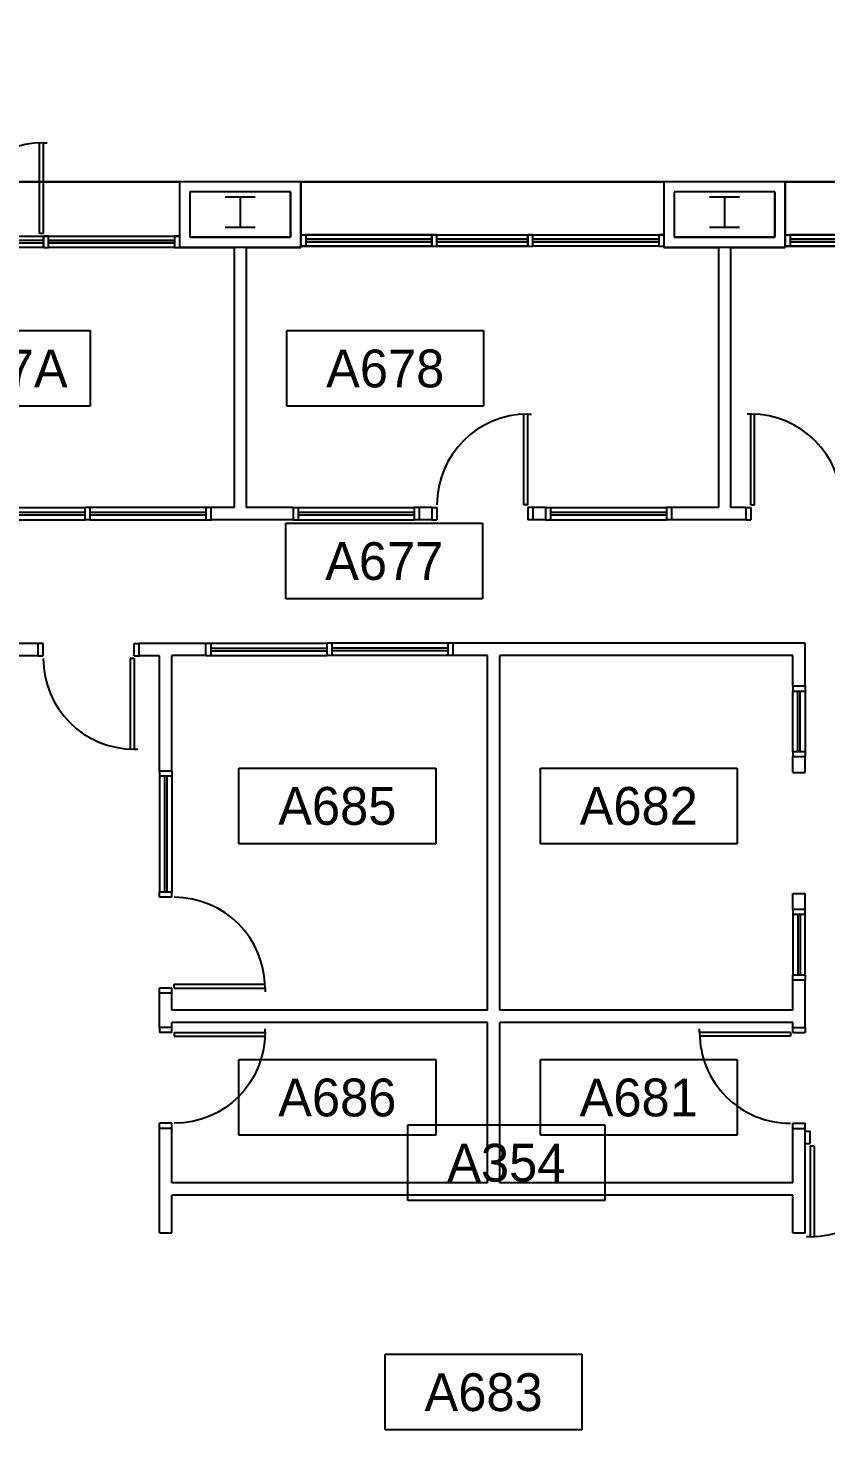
# Model space of a CAD drawing. Header units: inches. Extents: x -219 to 4035, y -10 to 4981.
# Drawn here: x 2516 to 2832, y 779 to 1335 of the extents above; entities that cross this region are included whole.
import ezdxf
from ezdxf.enums import TextEntityAlignment as Align

# ---------------------------------------------------------------- set-up
doc = ezdxf.new("R2010")
doc.units = ezdxf.units.IN
doc.header["$LTSCALE"] = 48
doc.header["$MEASUREMENT"] = 0
doc.layers.get('0').update_dxf_attribs({"color": 13, "linetype": 'CONTINUOUS'})
for name, color, linetype in [('F3-BLDG1', 7, 'CONTINUOUS'), ('F3-BLDG3', 161, 'CONTINUOUS'), ('F3-DOOR1', 3, 'CONTINUOUS'), ('F3-RMNOS', 3, 'CONTINUOUS'), ('F3-STCOLUMN', 12, 'CONTINUOUS'), ('F3-WINDOW1', 1, 'CONTINUOUS'), ('F3-WINDOW2', 4, 'CONTINUOUS'), ('F4-BLDG3', 161, 'CONTINUOUS'), ('F5-BLDG3', 161, 'CONTINUOUS'), ('F6-BLDG1', 7, 'CONTINUOUS'), ('F6-BLDG3', 161, 'CONTINUOUS'), ('F6-BLDG4', 2, 'CONTINUOUS'), ('F6-DOOR1', 3, 'CONTINUOUS'), ('F6-DOORJMB', 32, 'CONTINUOUS'), ('F6-RMNOS', 3, 'CONTINUOUS'), ('F6-STCOLUMN', 12, 'CONTINUOUS'), ('F6-WINDOW1', 1, 'CONTINUOUS'), ('F6-WINDOW2', 4, 'CONTINUOUS')]:
    doc.layers.add(name, color=color, linetype=linetype)
doc.styles.add('ORIG-RMNOS', font='noting.shx')

# ---------------------------------------------------------------- blocks, each defined once
blk = doc.blocks.new('ADR-36R')
for p, q in [((-1.5, 1), (-1.5, 36.97)), ((0, 1), (0, 37)), ((0, 37), (1.5, 37)), ((0, 1), (-1.5, 1))]:
    blk.add_line(p, q)
blk.add_arc((0, 1), 36, 90, 180)
blk = doc.blocks.new('ADR-36L')
for p, q in [((0, 37), (-1.5, 37)), ((0, 1), (0, 37)), ((1.5, 1), (1.5, 36.97)), ((0, 1), (1.5, 1))]:
    blk.add_line(p, q)
blk.add_arc((0, 1), 36, 0, 90)
blk = doc.blocks.new('rmnos')
at = {"color": 11}
for p, q in [((-0.40625, 0.15625), (0.40625, 0.15625)), ((-0.40625, -0.15625), (-0.40625, 0.15625)), ((0.40625, 0.15625), (0.40625, -0.15625)), ((0.40625, -0.15625), (-0.40625, -0.15625))]:
    blk.add_line(p, q, dxfattribs=at)
at = {"color": 9, "style": 'ORIG-RMNOS'}
blk.add_attdef('ROOM', text='', height=0.15625, dxfattribs=at).set_placement((0, 0), align=Align.MIDDLE)

msp = doc.modelspace()

# ---------------------------------------------------------------- linework, layer by layer
at = {"layer": 'F3-BLDG1'}
for p, q in [((2624, 1274.5), (2576, 1274.5)), ((2576, 1274.5), (2576, 1248.5)), ((2624, 1274.5), (2624, 1248.5)), ((2816, 1274.5), (2768, 1274.5)), ((2768, 1274.5), (2768, 1248.5)), ((2816, 1274.5), (2816, 1248.5)), ((2624, 1248.5), (2576, 1248.5)), ((2816, 1248.5), (2768, 1248.5))]:
    msp.add_line(p, q, dxfattribs=at)
at = {"layer": 'F3-BLDG3'}
for p, q in [((2620, 1270.5), (2580, 1270.5)), ((2580, 1270.5), (2580, 1252.5)), ((2620, 1270.5), (2620, 1252.5)), ((2812, 1270.5), (2772, 1270.5)), ((2772, 1270.5), (2772, 1252.5)), ((2812, 1270.5), (2812, 1252.5)), ((2620, 1252.5), (2580, 1252.5)), ((2812, 1252.5), (2772, 1252.5))]:
    msp.add_line(p, q, dxfattribs=at)
at = {"layer": 'F3-STCOLUMN'}
for p, q in [((2594, 1268.5), (2606, 1268.5)), ((2600, 1268.5), (2600, 1256.5)), ((2786, 1268.5), (2798, 1268.5)), ((2792, 1268.5), (2792, 1256.5)), ((2594, 1256.5), (2606, 1256.5)), ((2786, 1256.5), (2798, 1256.5))]:
    msp.add_line(p, q, dxfattribs=at)
at = {"layer": 'F3-WINDOW1'}
for p, q in [((2524, 1253), (2574, 1253)), ((2574, 1251.25), (2524, 1251.25)), ((2676, 1253.5), (2626, 1253.5)), ((2626, 1251.75), (2676, 1251.75)), ((2678, 1253.5), (2714, 1253.5)), ((2678, 1251.75), (2714, 1251.75)), ((2716, 1253.5), (2766, 1253.5)), ((2766, 1251.75), (2716, 1251.75)), ((2868, 1253.5), (2818, 1253.5)), ((2818, 1251.75), (2868, 1251.75)), ((2574, 1250.25), (2524, 1250.25)), ((2574, 1248.5), (2524, 1248.5)), ((2626, 1250.75), (2676, 1250.75)), ((2626, 1249), (2676, 1249)), ((2678, 1250.75), (2714, 1250.75)), ((2678, 1249), (2714, 1249)), ((2766, 1250.75), (2716, 1250.75)), ((2766, 1249), (2716, 1249)), ((2818, 1250.75), (2868, 1250.75)), ((2818, 1249), (2868, 1249))]:
    msp.add_line(p, q, dxfattribs=at)
at = {"layer": 'F3-WINDOW2'}
for p, q in [((2522, 1248.5), (2522, 1253)), ((2522, 1253), (2524, 1253)), ((2524, 1248.5), (2524, 1253)), ((2574, 1253), (2574, 1248.5)), ((2574, 1253), (2576, 1253)), ((2624, 1253.5), (2626, 1253.5)), ((2626, 1253.5), (2626, 1249)), ((2676, 1249), (2676, 1253.5)), ((2676, 1253.5), (2678, 1253.5)), ((2678, 1249), (2678, 1253.5)), ((2714, 1249), (2714, 1253.5)), ((2714, 1253.5), (2716, 1253.5)), ((2716, 1249), (2716, 1253.5)), ((2766, 1253.5), (2766, 1249)), ((2766, 1253.5), (2768, 1253.5)), ((2816, 1253.5), (2818, 1253.5)), ((2818, 1253.5), (2818, 1249)), ((2522, 1248.5), (2524, 1248.5)), ((2574, 1248.5), (2576, 1248.5)), ((2624, 1249), (2626, 1249)), ((2676, 1249), (2678, 1249)), ((2714, 1249), (2716, 1249)), ((2766, 1249), (2768, 1249)), ((2816, 1249), (2818, 1249))]:
    msp.add_line(p, q, dxfattribs=at)
at = {"layer": 'F4-BLDG3'}
msp.add_lwpolyline([(2960, 1274.5), (2263, 1274.5), (2263, 2234.5)], dxfattribs=at)
at = {"layer": 'F5-BLDG3'}
msp.add_lwpolyline([(2960, 1274.5), (2263, 1274.5), (2263, 2234.5)], dxfattribs=at)
at = {"layer": 'F6-BLDG1'}
for p, q in [((2576, 1274.5), (2576, 1248.5)), ((2624, 1274.5), (2576, 1274.5)), ((2624, 1248.5), (2624, 1274.5)), ((2768, 1274.5), (2768, 1248.5)), ((2816, 1274.5), (2768, 1274.5)), ((2816, 1248.5), (2816, 1274.5)), ((2576, 1248.5), (2597.56, 1248.5)), ((2597.56, 1248.5), (2597.56, 1145.38)), ((2602.44, 1248.5), (2602.44, 1145.38)), ((2602.44, 1248.5), (2624, 1248.5)), ((2768, 1248.5), (2789.56, 1248.5)), ((2789.56, 1248.5), (2789.56, 1145.38)), ((2794.44, 1248.5), (2794.44, 1145.38)), ((2794.44, 1248.5), (2816, 1248.5)), ((2597.56, 1145.38), (2588.5, 1145.38)), ((2588.5, 1140.5), (2588.5, 1145.38)), ((2621, 1145.38), (2602.44, 1145.38)), ((2621, 1145.38), (2621, 1140.5)), ((2676, 1145.38), (2671, 1145.38)), ((2671, 1145.38), (2671, 1140.5)), ((2676, 1145.38), (2676, 1140.5)), ((2716, 1145.38), (2716, 1140.5)), ((2721, 1145.38), (2716, 1145.38)), ((2721, 1145.38), (2721, 1140.5)), ((2771, 1145.38), (2771, 1140.5)), ((2789.56, 1145.38), (2771, 1145.38)), ((2800.44, 1145.38), (2794.44, 1145.38)), ((2800.44, 1145.38), (2800.44, 1140.5)), ((2621, 1140.5), (2588.5, 1140.5)), ((2676, 1140.5), (2671, 1140.5)), ((2721, 1140.5), (2716, 1140.5)), ((2800.44, 1140.5), (2771, 1140.5)), ((2519.94, 1091.37), (2403.5, 1091.37)), ((2519.94, 1086.5), (2519.94, 1091.37)), ((2586.44, 1091.37), (2559.94, 1091.37)), ((2559.94, 1086.5), (2559.94, 1091.37)), ((2586.44, 1086.62), (2586.44, 1091.5)), ((2824, 1091.5), (2684.44, 1091.5)), ((2684.44, 1086.62), (2684.44, 1091.5)), ((2824, 1074.56), (2824, 1091.5)), ((2519.94, 1086.5), (2511.87, 1086.5)), ((2568, 1086.5), (2559.94, 1086.5)), ((2568, 1040.75), (2568, 1086.5)), ((2572.87, 1040.75), (2572.87, 1086.62)), ((2586.44, 1086.62), (2572.87, 1086.62)), ((2698, 1086.62), (2684.44, 1086.62)), ((2698, 946), (2698, 1086.62)), ((2819.12, 1086.62), (2702.87, 1086.62)), ((2702.87, 946), (2702.87, 1086.62)), ((2819.12, 1074.56), (2819.12, 1086.62)), ((2819.12, 1074.56), (2824, 1074.56)), ((2819.12, 1046.56), (2824, 1046.56)), ((2819.12, 1040.31), (2819.12, 1046.56)), ((2824, 1040.31), (2824, 1046.56)), ((2572.87, 1040.75), (2568, 1040.75)), ((2819.12, 1040.31), (2824, 1040.31)), ((2819.12, 992.31), (2824, 992.31)), ((2819.12, 986.06), (2819.12, 992.31)), ((2824, 986.06), (2824, 992.31)), ((2819.12, 986.06), (2824, 986.06)), ((2819.12, 946), (2819.12, 958.06)), ((2819.12, 958.06), (2824, 958.06)), ((2824, 939.12), (2824, 958.06)), ((2568, 939.12), (2568, 952.75)), ((2572.87, 952.75), (2568, 952.75)), ((2572.87, 946), (2572.87, 952.75)), ((2698, 946), (2572.87, 946)), ((2819.12, 946), (2702.87, 946)), ((2572.87, 939.12), (2572.87, 941.12)), ((2698, 941.12), (2572.87, 941.12)), ((2698, 877.5), (2698, 941.12)), ((2702.87, 877.5), (2702.87, 941.12)), ((2819.12, 941.12), (2702.87, 941.12)), ((2819.12, 939.12), (2819.12, 941.12)), ((2572.87, 939.12), (2568, 939.12)), ((2819.12, 939.12), (2824, 939.12)), ((2568, 857.62), (2568, 899.12)), ((2572.87, 899.12), (2568, 899.12)), ((2572.87, 877.5), (2572.87, 899.12)), ((2819.12, 877.5), (2819.12, 899.12)), ((2819.12, 899.12), (2824, 899.12)), ((2824, 857.62), (2824, 899.12)), ((2698, 877.5), (2572.87, 877.5)), ((2819.12, 877.5), (2702.87, 877.5)), ((2819.12, 872.62), (2572.87, 872.62)), ((2572.87, 857.62), (2572.87, 872.62)), ((2819.12, 857.62), (2819.12, 872.62)), ((2568, 857.62), (2572.87, 857.62)), ((2819.12, 857.62), (2824, 857.62))]:
    msp.add_line(p, q, dxfattribs=at)
at = {"layer": 'F6-BLDG3'}
for p, q in [((2580, 1270.5), (2580, 1252.5)), ((2620, 1270.5), (2580, 1270.5)), ((2620, 1252.5), (2620, 1270.5)), ((2772, 1270.5), (2772, 1252.5)), ((2812, 1270.5), (2772, 1270.5)), ((2812, 1252.5), (2812, 1270.5)), ((2580, 1252.5), (2620, 1252.5)), ((2772, 1252.5), (2812, 1252.5))]:
    msp.add_line(p, q, dxfattribs=at)
at = {"layer": 'F6-BLDG4'}
for p, q in [((2432, 1274.5), (2576, 1274.5)), ((2624, 1274.5), (2768, 1274.5)), ((2816, 1274.5), (2960, 1274.5))]:
    msp.add_line(p, q, dxfattribs=at)
at = {"layer": 'F6-DOORJMB'}
for p, q in [((2676, 1145.38), (2678, 1145.38)), ((2678, 1145.38), (2678, 1140.5)), ((2714, 1145.38), (2714, 1140.5)), ((2716, 1145.38), (2714, 1145.38)), ((2800.44, 1145.38), (2802.44, 1145.38)), ((2802.44, 1145.38), (2802.44, 1140.5)), ((2676, 1140.5), (2678, 1140.5)), ((2716, 1140.5), (2714, 1140.5)), ((2800.44, 1140.5), (2802.44, 1140.5)), ((2521.94, 1091.37), (2519.94, 1091.37)), ((2521.94, 1086.5), (2521.94, 1091.37)), ((2557.94, 1091.37), (2559.94, 1091.37)), ((2557.94, 1086.5), (2557.94, 1091.37)), ((2519.94, 1086.5), (2521.94, 1086.5)), ((2557.94, 1086.5), (2559.94, 1086.5)), ((2568, 939.12), (2568, 937.12)), ((2572.87, 937.12), (2568, 937.12)), ((2572.87, 937.12), (2572.87, 939.12)), ((2819.12, 937.12), (2819.12, 939.12)), ((2819.12, 937.12), (2824, 937.12)), ((2824, 939.12), (2824, 937.12)), ((2572.87, 901.12), (2568, 901.12)), ((2568, 899.12), (2568, 901.12)), ((2572.87, 899.12), (2572.87, 901.12)), ((2819.12, 901.12), (2824, 901.12)), ((2819.12, 899.12), (2819.12, 901.12)), ((2824, 899.12), (2824, 901.12)), ((2824, 898), (2826, 898)), ((2826, 893.12), (2826, 898)), ((2824, 893.12), (2826, 893.12))]:
    msp.add_line(p, q, dxfattribs=at)
at = {"layer": 'F6-STCOLUMN'}
for p, q in [((2594, 1268.5), (2606, 1268.5)), ((2600, 1268.5), (2600, 1256.5)), ((2786, 1268.5), (2798, 1268.5)), ((2792, 1268.5), (2792, 1256.5)), ((2594, 1256.5), (2606, 1256.5)), ((2786, 1256.5), (2798, 1256.5))]:
    msp.add_line(p, q, dxfattribs=at)
at = {"layer": 'F6-WINDOW1'}
for p, q in [((2486, 1253), (2522, 1253)), ((2522, 1251.25), (2486, 1251.25)), ((2524, 1253), (2574, 1253)), ((2574, 1251.25), (2524, 1251.25)), ((2626, 1253.5), (2676, 1253.5)), ((2676, 1251.75), (2626, 1251.75)), ((2678, 1253.5), (2714, 1253.5)), ((2714, 1251.75), (2678, 1251.75)), ((2716, 1253.5), (2766, 1253.5)), ((2766, 1251.75), (2716, 1251.75)), ((2818, 1253.5), (2868, 1253.5)), ((2868, 1251.75), (2818, 1251.75)), ((2486, 1250.25), (2522, 1250.25)), ((2522, 1248.5), (2486, 1248.5)), ((2524, 1250.25), (2574, 1250.25)), ((2574, 1248.5), (2524, 1248.5)), ((2626, 1250.75), (2676, 1250.75)), ((2676, 1249), (2626, 1249)), ((2678, 1250.75), (2714, 1250.75)), ((2714, 1249), (2678, 1249)), ((2716, 1250.75), (2766, 1250.75)), ((2766, 1249), (2716, 1249)), ((2818, 1250.75), (2868, 1250.75)), ((2868, 1249), (2818, 1249)), ((2492.5, 1145.38), (2538.5, 1145.38)), ((2586.5, 1145.38), (2540.5, 1145.38)), ((2623, 1145.38), (2669, 1145.38)), ((2723, 1145.38), (2769, 1145.38)), ((2492.5, 1143.44), (2538.5, 1143.44)), ((2492.5, 1142.44), (2538.5, 1142.44)), ((2492.5, 1140.5), (2538.5, 1140.5)), ((2540.5, 1143.44), (2586.5, 1143.44)), ((2540.5, 1142.44), (2586.5, 1142.44)), ((2540.5, 1140.5), (2586.5, 1140.5)), ((2623, 1143.44), (2669, 1143.44)), ((2623, 1142.44), (2669, 1142.44)), ((2623, 1140.5), (2669, 1140.5)), ((2723, 1143.44), (2769, 1143.44)), ((2723, 1142.44), (2769, 1142.44)), ((2723, 1140.5), (2769, 1140.5)), ((2588.44, 1091.5), (2634.44, 1091.5)), ((2682.44, 1091.5), (2636.44, 1091.5)), ((2588.44, 1089.56), (2634.44, 1089.56)), ((2588.44, 1088.56), (2634.44, 1088.56)), ((2588.44, 1086.62), (2634.44, 1086.62)), ((2682.44, 1089.56), (2636.44, 1089.56)), ((2682.44, 1088.56), (2636.44, 1088.56)), ((2682.44, 1086.62), (2636.44, 1086.62)), ((2819.12, 1048.56), (2819.12, 1072.56)), ((2821.06, 1048.56), (2821.06, 1072.56)), ((2822.06, 1048.56), (2822.06, 1072.56)), ((2824, 1072.56), (2824, 1048.56)), ((2568, 1038.75), (2568, 992.75)), ((2569.94, 1038.75), (2569.94, 992.75)), ((2570.94, 1038.75), (2570.94, 992.75)), ((2572.87, 1038.75), (2572.87, 992.75)), ((2819.12, 984.06), (2819.12, 960.06)), ((2821.06, 984.06), (2821.06, 960.06)), ((2822.06, 984.06), (2822.06, 960.06)), ((2824, 960.06), (2824, 984.06))]:
    msp.add_line(p, q, dxfattribs=at)
at = {"layer": 'F6-WINDOW2'}
for p, q in [((2522, 1253), (2522, 1248.5)), ((2524, 1253), (2522, 1253)), ((2524, 1248.5), (2524, 1253)), ((2576, 1253), (2574, 1253)), ((2574, 1253), (2574, 1248.5)), ((2624, 1253.5), (2626, 1253.5)), ((2626, 1253.5), (2626, 1249)), ((2676, 1253.5), (2676, 1249)), ((2678, 1253.5), (2676, 1253.5)), ((2678, 1249), (2678, 1253.5)), ((2714, 1253.5), (2714, 1249)), ((2716, 1253.5), (2714, 1253.5)), ((2716, 1249), (2716, 1253.5)), ((2768, 1253.5), (2766, 1253.5)), ((2766, 1253.5), (2766, 1249)), ((2816, 1253.5), (2818, 1253.5)), ((2818, 1253.5), (2818, 1249)), ((2522, 1248.5), (2524, 1248.5)), ((2574, 1248.5), (2576, 1248.5)), ((2626, 1249), (2624, 1249)), ((2676, 1249), (2678, 1249)), ((2714, 1249), (2716, 1249)), ((2766, 1249), (2768, 1249)), ((2818, 1249), (2816, 1249)), ((2538.5, 1140.5), (2538.5, 1145.38)), ((2540.5, 1145.38), (2538.5, 1145.38)), ((2540.5, 1140.5), (2540.5, 1145.38)), ((2586.5, 1140.5), (2586.5, 1145.38)), ((2588.5, 1145.38), (2586.5, 1145.38)), ((2621, 1145.38), (2623, 1145.38)), ((2623, 1145.38), (2623, 1140.5)), ((2669, 1145.38), (2669, 1140.5)), ((2671, 1145.38), (2669, 1145.38)), ((2721, 1145.38), (2723, 1145.38)), ((2723, 1145.38), (2723, 1140.5)), ((2769, 1145.38), (2769, 1140.5)), ((2771, 1145.38), (2769, 1145.38)), ((2540.5, 1140.5), (2538.5, 1140.5)), ((2586.5, 1140.5), (2588.5, 1140.5)), ((2621, 1140.5), (2623, 1140.5)), ((2671, 1140.5), (2669, 1140.5)), ((2721, 1140.5), (2723, 1140.5)), ((2771, 1140.5), (2769, 1140.5)), ((2586.44, 1091.5), (2588.44, 1091.5)), ((2588.44, 1086.62), (2588.44, 1091.5)), ((2634.44, 1086.62), (2634.44, 1091.5)), ((2636.44, 1091.5), (2634.44, 1091.5)), ((2636.44, 1086.62), (2636.44, 1091.5)), ((2682.44, 1086.62), (2682.44, 1091.5)), ((2684.44, 1091.5), (2682.44, 1091.5)), ((2586.44, 1086.62), (2588.44, 1086.62)), ((2636.44, 1086.62), (2634.44, 1086.62)), ((2684.44, 1086.62), (2682.44, 1086.62)), ((2819.12, 1074.56), (2819.12, 1072.56)), ((2824, 1074.56), (2824, 1072.56)), ((2819.12, 1072.56), (2824, 1072.56)), ((2819.12, 1048.56), (2824, 1048.56)), ((2819.12, 1048.56), (2819.12, 1046.56)), ((2824, 1048.56), (2824, 1046.56)), ((2568, 1040.75), (2568, 1038.75)), ((2572.87, 1040.75), (2572.87, 1038.75)), ((2572.87, 1038.75), (2568, 1038.75)), ((2572.87, 992.75), (2568, 992.75)), ((2568, 990.75), (2568, 992.75)), ((2572.87, 990.75), (2568, 990.75)), ((2572.87, 990.75), (2572.87, 992.75)), ((2819.12, 986.06), (2819.12, 984.06)), ((2824, 984.06), (2824, 986.06)), ((2819.12, 984.06), (2824, 984.06)), ((2819.12, 960.06), (2824, 960.06)), ((2819.12, 958.06), (2819.12, 960.06)), ((2824, 960.06), (2824, 958.06)), ((2572.87, 954.75), (2568, 954.75)), ((2568, 952.75), (2568, 954.75)), ((2572.87, 952.75), (2572.87, 954.75))]:
    msp.add_line(p, q, dxfattribs=at)

# ---------------------------------------------------------------- block references
at = {"layer": 'F3-DOOR1'}
msp.add_blockref('ADR-36R', (2522, 1253), dxfattribs=at)
at = {"layer": 'F3-RMNOS'}
ref = msp.add_blockref('rmnos', (2705.5, 885.5), dxfattribs=dict(at, xscale=96, yscale=96, zscale=96))
ref.add_attrib('ROOM', 'A354', dxfattribs={"layer": '0', "color": 9, "height": 15, "style": 'ORIG-RMNOS'}).set_placement((2705.5, 885.5), align=Align.MIDDLE)
at = {"layer": 'F6-DOOR1'}
for name, p in [('ADR-36R', (2714, 1145.38)), ('ADR-36L', (2802.44, 1145.38))]:
    msp.add_blockref(name, p, dxfattribs=at)
for name, p, rotation in [('ADR-36L', (2557.94, 1086.5), 180), ('ADR-36R', (2572.87, 954.75), 270), ('ADR-36R', (2819.12, 937.12), 89.99999999999999), ('ADR-36R', (2826, 893.12), 180)]:
    msp.add_blockref(name, p, dxfattribs=dict(at, rotation=rotation))
at = {"layer": 'F6-DOOR1', "xscale": -1, "rotation": 270}
msp.add_blockref('ADR-36R', (2572.87, 937.12), dxfattribs=at)
at = {"layer": 'F6-RMNOS'}
ref = msp.add_blockref('rmnos', (2501.5, 1200.5), dxfattribs=dict(at, xscale=96, yscale=96, zscale=96))
ref.add_attrib('ROOM', 'A677A', dxfattribs={"layer": '0', "color": 9, "height": 15, "style": 'ORIG-RMNOS'}).set_placement((2501.5, 1200.5), align=Align.MIDDLE)
ref = msp.add_blockref('rmnos', (2657.5, 1200.5), dxfattribs=dict(at, xscale=96, yscale=96, zscale=96))
ref.add_attrib('ROOM', 'A678', dxfattribs={"layer": '0', "color": 9, "height": 15, "style": 'ORIG-RMNOS'}).set_placement((2657.5, 1200.5), align=Align.MIDDLE)
ref = msp.add_blockref('rmnos', (2657.12, 1124.12), dxfattribs=dict(at, xscale=96, yscale=96, zscale=96))
ref.add_attrib('ROOM', 'A677', dxfattribs={"layer": '0', "color": 9, "height": 15, "style": 'ORIG-RMNOS'}).set_placement((2657.12, 1124.12), align=Align.MIDDLE)
ref = msp.add_blockref('rmnos', (2638.5, 1027), dxfattribs=dict(at, xscale=96, yscale=96, zscale=96))
ref.add_attrib('ROOM', 'A685', dxfattribs={"layer": '0', "color": 9, "height": 15, "style": 'ORIG-RMNOS'}).set_placement((2638.5, 1027), align=Align.MIDDLE)
ref = msp.add_blockref('rmnos', (2758, 1027), dxfattribs=dict(at, xscale=96, yscale=96, zscale=96))
ref.add_attrib('ROOM', 'A682', dxfattribs={"layer": '0', "color": 9, "height": 15, "style": 'ORIG-RMNOS'}).set_placement((2758, 1027), align=Align.MIDDLE)
ref = msp.add_blockref('rmnos', (2638.5, 911.37), dxfattribs=dict(at, xscale=96, yscale=96, zscale=96))
ref.add_attrib('ROOM', 'A686', dxfattribs={"layer": '0', "color": 9, "height": 15, "style": 'ORIG-RMNOS'}).set_placement((2638.5, 911.37), align=Align.MIDDLE)
ref = msp.add_blockref('rmnos', (2758, 911.37), dxfattribs=dict(at, xscale=96, yscale=96, zscale=96))
ref.add_attrib('ROOM', 'A681', dxfattribs={"layer": '0', "color": 9, "height": 15, "style": 'ORIG-RMNOS'}).set_placement((2758, 911.37), align=Align.MIDDLE)
ref = msp.add_blockref('rmnos', (2696.5, 794.5), dxfattribs=dict(at, xscale=96, yscale=96, zscale=96))
ref.add_attrib('ROOM', 'A683', dxfattribs={"layer": '0', "color": 9, "height": 15, "style": 'ORIG-RMNOS'}).set_placement((2696.5, 794.5), align=Align.MIDDLE)

doc.saveas('drawing.dxf')
